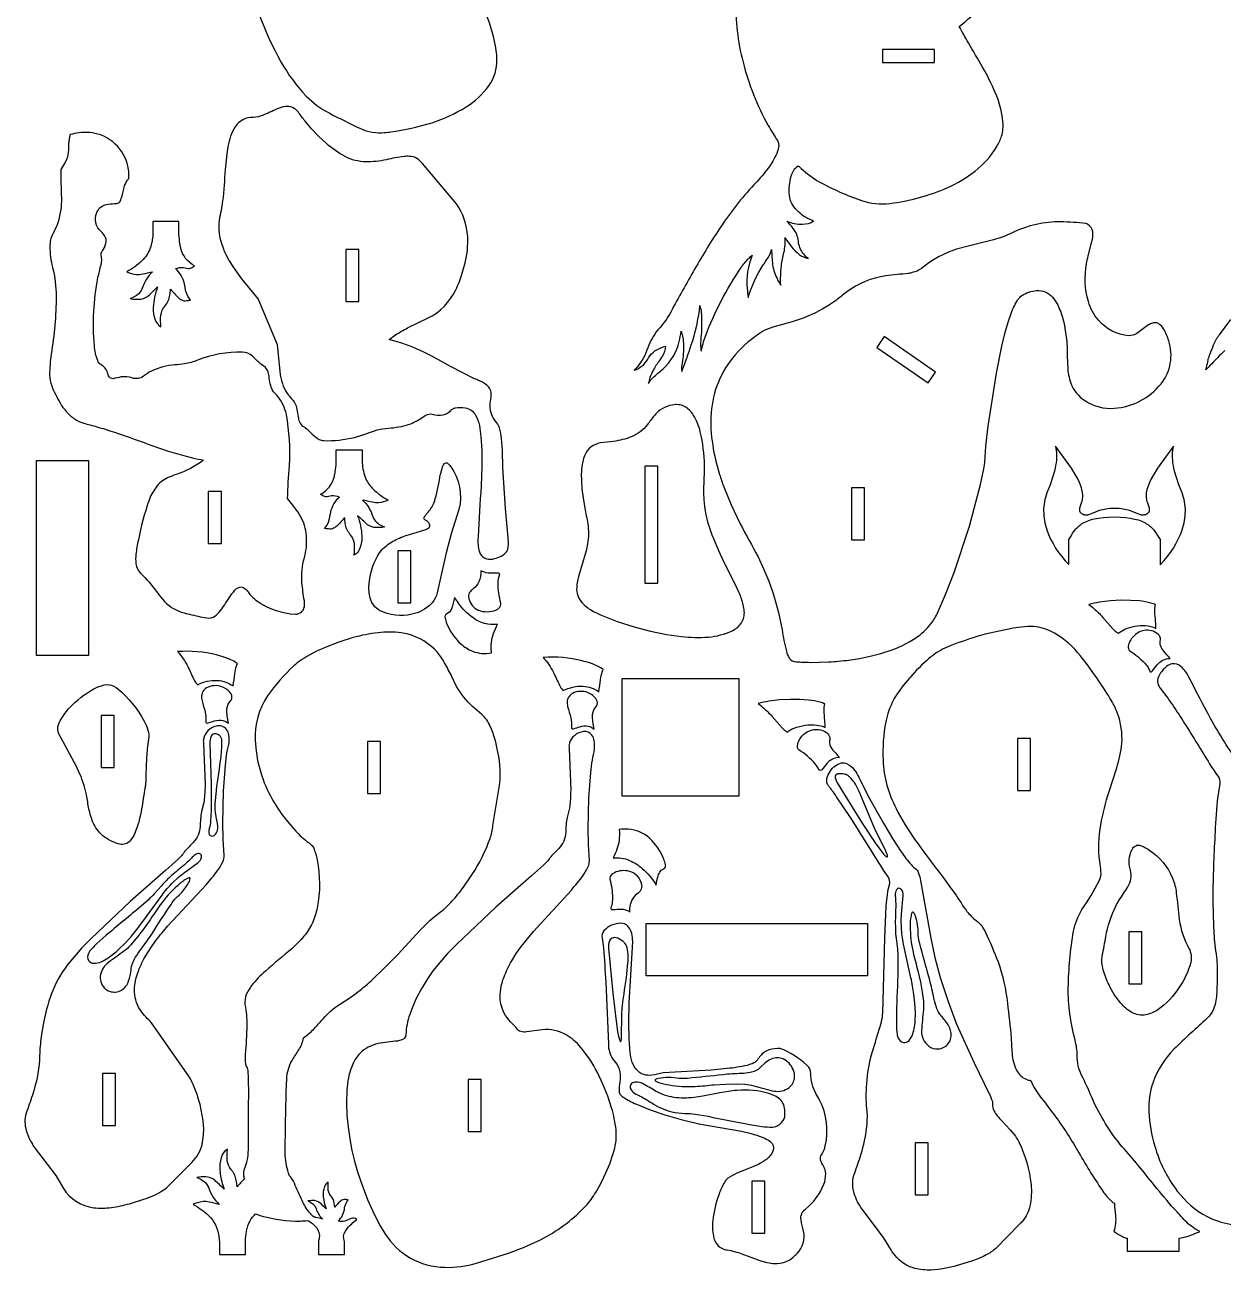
# Model space of a CAD drawing. Extents: x -1405 to 1223, y -124 to 2154.
# Drawn here: x -1402 to -297, y -124 to 1024 of the extents above; entities that cross this region are included whole.
import ezdxf

# ---------------------------------------------------------------- set-up
doc = ezdxf.new("R2010")
doc.units = 0
doc.header["$MEASUREMENT"] = 0
doc.layers.get('0').update_dxf_attribs({"linetype": 'CONTINUOUS'})

msp = doc.modelspace()

# ---------------------------------------------------------------- linework, layer by layer
for points in [[(-1200.6, 1086.1, 0.07985), (-1165.5, 989.8, 0.060537), (-1142.5, 958.7, 0.079086), (-1121.4, 943.1, 0.011573), (-1092.4, 928.7, 0.13375), (-1070.2, 925, 0.020815), (-1064.6, 925.6, 0.040692), (-1026.5, 934.1, 0.062353), (-995.1, 948.7, 0.092105), (-974.1, 968.1, 0.167821), (-966.7, 992.5, 0.033822), (-967.4, 1000.7, 0.054737), (-976.6, 1034.4, 0.021849)], [(-746.3, 1047.9, 0.074267), (-739.8, 990, 0.066044), (-716.6, 931.5, 0.007906), (-708.1, 917.6, -0.162679), (-707, 911.7, -0.070518), (-709.6, 904, -0.057693), (-717.9, 890.5, -0.026489), (-729.9, 876.7, 0.042284), (-760.3, 838.2, 0.018242), (-784.5, 799, 0.004023), (-806.5, 759.5, -0.060794), (-818.3, 743, 0.086601), (-827.5, 726.6, -0.090637), (-837.3, 708.8, -0.02392), (-840.1, 705.8, 0.188182), (-827.7, 716, -0.175135), (-815.7, 726.5, -0.023184), (-811.3, 728.1, -0.118251), (-814.5, 718.5, -0.031794), (-817.9, 713.3, 0.026785), (-823.4, 704.5, 0.077026), (-827, 693.7, -0.067616), (-822.7, 699.1, -0.008769), (-813.8, 706.9, 0.156776), (-798.6, 732.4, 0.033382), (-797, 741.7, -0.079371), (-794.8, 729.3, -0.054201), (-796, 712.7, 0.053871), (-796.4, 704.8, 0.038903), (-795, 708, 0.009287), (-786.5, 732.2, 0.050482), (-779.6, 765.4, -0.069148), (-778, 752.1, -0.028796), (-778.8, 733.7, 0.067967), (-778.4, 723.3, -0.036164), (-774.5, 737.1, -0.058782), (-741.6, 800.5, -0.049387), (-734.4, 809.2, -0.026304), (-731.3, 811.9, 0.124774), (-736, 781.2, 0.020766), (-735.1, 772.9, -0.073825), (-721.2, 802.9, 0.009793), (-715.8, 811.2, 0.084693), (-713.5, 817.3, 0.019747), (-712.6, 803, 0.082244), (-708, 789.4, 0.019063), (-705.1, 784.3, -0.036325), (-704.5, 802, -0.026425), (-702.1, 814.4, 0.066476), (-701, 828.1, 0.096788), (-688, 812.7, 0.116157), (-679.8, 808.8, -0.026073), (-684.3, 813.5, -0.15081), (-688.8, 825, 0.138701), (-693.5, 836.5, 0.056276), (-699.6, 843.3, 0.093564), (-684.9, 840.5, 0.139041), (-674.8, 843.5, -0.116903), (-688.8, 852, -0.168219), (-696.8, 865.2, -0.083923), (-696.1, 882.8, -0.066568), (-693.1, 890.3, -0.142693), (-688.9, 894.2), (-688.2, 893.8, -0.047693), (-686.3, 892, 0.054516), (-669.6, 879.6, 0.038172), (-630.7, 862.3, 0.108398), (-604.6, 859.7, 0.073413), (-551.1, 874.3, 0.05551), (-526, 889.3, 0.090073), (-505.9, 912.1, 0.049961), (-501.5, 921.7, 0.094579), (-500.3, 935, 0.082812), (-507.3, 961.9, 0.025033), (-519, 985.2, 0.004518), (-532.1, 1007.8, -0.00947), (-540.5, 1023, 0.049697), (-520.4, 1041.7, 0.044365)], [(-295.6, 723.9, 0.032512), (-302.5, 717.4, -0.008994), (-313.2, 706.3, 0.03751), (-311, 715.8, -0.033272), (-309.4, 720.8, -0.003632), (-306.1, 729.3, -0.051996), (-300.8, 738.6), (-290.2, 752.7, 0.039199)], [(-285.2, 347, -0.034838), (-312.4, 391, -0.003946), (-328.8, 422.7, 0.094421), (-336, 432.4, 0.223286), (-344.5, 434.9, 0.13347), (-349.4, 432.6, 0.103407), (-356.4, 424.3, 0.108505), (-357.8, 418.6, 0.161755), (-355.5, 413, -0.023981), (-332.8, 380, -0.004219), (-309.8, 342.8, 0.015925), (-301.9, 331, -0.189539), (-300.4, 324.6, -0.01026), (-301.7, 316.8, 0.020532), (-304.5, 283.8, 0.009675), (-306.8, 226.9, 0.011717), (-306.2, 197.1, 0.021309), (-305, 176, 0.003432), (-303.4, 164.6, -0.035832), (-302.8, 145.5, -0.009663), (-303.3, 130, -0.086739), (-306.5, 115.7, -0.098046), (-312.3, 107.9, -0.007922), (-327.2, 94.4, 0.011556), (-342.6, 79.7, 0.108194), (-361.9, 49.2, 0.093257), (-365.7, 21.9, 0.063853), (-360.3, -9.8, 0.093412), (-339.6, -51.3, 0.105223), (-312.1, -74.7, 0.163797), (-268.3, -81.6, 0.060579)]]:
    msp.add_lwpolyline(points, format="xyb")
for points in [[(-611.2, 1001.6), (-611.2, 989.6), (-563.2, 989.6), (-563.2, 1001.6)], [(-1094, 817.3), (-1106, 817.3), (-1106, 769.3), (-1094, 769.3)], [(-562.4, 703.9), (-609.7, 736.8), (-616.5, 726.9), (-569.2, 694.1)], [(-355.4, 526.3), (-352.1, 529.9), (-348.9, 533.7), (-345.9, 537.6), (-343.2, 541.6), (-340.8, 545.7), (-338.6, 549.9), (-336.7, 554.2), (-335.1, 558.5), (-334.4, 560.7), (-333.8, 562.9), (-333.3, 565), (-332.9, 567.2), (-332.6, 569.4), (-332.3, 571.6), (-332.2, 573.7), (-332.1, 575.9), (-332.1, 578), (-332.2, 580.2), (-332.5, 582.3), (-332.8, 584.4), (-333.2, 586.5), (-333.8, 588.5), (-334.4, 590.6), (-335.2, 592.6), (-338.1, 600.1), (-340.3, 606.8), (-342, 612.7), (-342.7, 615.4), (-343.2, 618), (-343.6, 620.5), (-343.8, 622.9), (-344, 625.2), (-344, 627.4), (-343.9, 629.6), (-343.8, 631.7), (-343.5, 633.8), (-343.1, 635.9), (-353, 622.4), (-357.7, 615.6), (-361.9, 608.8), (-363.7, 605.5), (-365.3, 602.2), (-365.9, 600.6), (-366.5, 599), (-367, 597.4), (-367.5, 595.8), (-367.8, 594.3), (-368.1, 592.8), (-368.2, 591.3), (-368.3, 590.6), (-368.3, 589.9), (-368.3, 589.2), (-368.2, 588.5), (-368.1, 587.8), (-368, 587.1), (-367.9, 586.4), (-367.8, 585.7), (-367.6, 585.1), (-367.3, 584.4), (-366.4, 581.8), (-365.8, 579.7), (-365.6, 578.8), (-365.5, 578.4), (-365.5, 578), (-365.4, 577.6), (-365.4, 577.2), (-365.4, 576.9), (-365.4, 576.6), (-365.4, 576.3), (-365.5, 576.1), (-365.5, 576), (-365.5, 575.8), (-365.6, 575.7), (-365.6, 575.6), (-365.7, 575.5), (-365.7, 575.3), (-365.8, 575.2), (-365.8, 575.1), (-365.9, 575), (-366, 574.9), (-366, 574.7), (-366.1, 574.6), (-366.2, 574.5), (-366.4, 574.3), (-366.6, 574.1), (-366.8, 573.9), (-367, 573.7), (-367.3, 573.5), (-367.6, 573.3), (-368.2, 572.9), (-368.5, 572.8), (-368.7, 572.7), (-369, 572.5), (-369.2, 572.4), (-369.4, 572.4), (-369.7, 572.3), (-369.9, 572.2), (-370.1, 572.2), (-370.4, 572.1), (-370.6, 572.1), (-370.8, 572.1), (-371, 572), (-371.2, 572), (-371.4, 572), (-371.6, 572.1), (-371.8, 572.1), (-372.2, 572.1), (-372.6, 572.2), (-373, 572.3), (-373.4, 572.5), (-375, 573), (-383.5, 576.3), (-384.8, 576.7), (-386.3, 577.1), (-387.8, 577.5), (-389.5, 577.8), (-391.3, 578), (-393.2, 578.3), (-395.2, 578.4), (-397.4, 578.4), (-399.7, 578.4), (-401.7, 578.3), (-403.6, 578.1), (-405.4, 577.8), (-407.1, 577.5), (-408.6, 577.2), (-410.1, 576.8), (-411.4, 576.3), (-419.9, 573), (-421.5, 572.5), (-421.9, 572.3), (-422.3, 572.2), (-422.7, 572.1), (-423.1, 572.1), (-423.3, 572.1), (-423.5, 572), (-423.7, 572), (-423.9, 572), (-424.1, 572.1), (-424.3, 572.1), (-424.5, 572.1), (-424.8, 572.2), (-425, 572.2), (-425.2, 572.3), (-425.5, 572.4), (-425.7, 572.4), (-425.9, 572.5), (-426.2, 572.7), (-426.4, 572.8), (-426.7, 572.9), (-427.3, 573.3), (-427.6, 573.5), (-427.9, 573.7), (-428.1, 573.9), (-428.3, 574.1), (-428.5, 574.3), (-428.7, 574.5), (-428.8, 574.6), (-428.9, 574.7), (-428.9, 574.9), (-429, 575), (-429.1, 575.1), (-429.1, 575.2), (-429.2, 575.3), (-429.2, 575.5), (-429.3, 575.6), (-429.3, 575.7), (-429.4, 575.8), (-429.4, 576), (-429.4, 576.1), (-429.5, 576.3), (-429.5, 576.6), (-429.5, 576.9), (-429.5, 577.2), (-429.5, 577.6), (-429.4, 578), (-429.4, 578.4), (-429.3, 578.8), (-429.1, 579.7), (-428.5, 581.8), (-427.6, 584.4), (-427.3, 585.1), (-427.1, 585.7), (-427, 586.4), (-426.9, 587.1), (-426.8, 587.8), (-426.7, 588.5), (-426.6, 589.2), (-426.6, 589.9), (-426.6, 590.6), (-426.7, 591.3), (-426.8, 592.8), (-427.1, 594.3), (-427.4, 595.8), (-427.8, 597.4), (-428.4, 599), (-429, 600.6), (-429.6, 602.2), (-431.2, 605.5), (-433, 608.8), (-437.2, 615.6), (-441.9, 622.4), (-451.8, 635.9), (-451.4, 633.8), (-451.1, 631.7), (-450.9, 629.6), (-450.9, 627.4), (-450.9, 625.2), (-451, 622.9), (-451.3, 620.5), (-451.7, 618), (-452.2, 615.4), (-452.8, 612.7), (-454.5, 606.8), (-456.8, 600.1), (-459.7, 592.6), (-460.5, 590.6), (-461.1, 588.5), (-461.7, 586.5), (-462.1, 584.4), (-462.4, 582.3), (-462.6, 580.2), (-462.8, 578.1), (-462.8, 575.9), (-462.7, 573.8), (-462.6, 571.6), (-462.3, 569.4), (-462, 567.3), (-461.6, 565.1), (-461.1, 562.9), (-460.5, 560.8), (-459.8, 558.6), (-458.2, 554.3), (-456.3, 550), (-454.1, 545.9), (-451.7, 541.8), (-449, 537.7), (-446, 533.9), (-442.8, 530.1), (-439.4, 526.5), (-439.4, 549.6), (-437.2, 553.5), (-436, 555.4), (-434.7, 557.3), (-434, 558.2), (-433.3, 559.1), (-432.5, 560), (-431.6, 560.9), (-430.7, 561.7), (-429.8, 562.5), (-428.8, 563.3), (-427.7, 564.1), (-426.5, 564.8), (-425.3, 565.5), (-424, 566.1), (-422.6, 566.7), (-421.1, 567.3), (-419.5, 567.8), (-417.8, 568.3), (-416, 568.8), (-414.1, 569.2), (-412.1, 569.5), (-407.7, 570.1), (-402.9, 570.4), (-397.4, 570.5), (-392, 570.4), (-387.2, 570), (-382.8, 569.4), (-378.9, 568.6), (-377.1, 568.2), (-375.4, 567.7), (-373.8, 567.1), (-372.3, 566.6), (-370.9, 565.9), (-369.6, 565.3), (-368.4, 564.6), (-367.2, 563.9), (-366.1, 563.1), (-365.1, 562.4), (-364.2, 561.6), (-363.3, 560.7), (-362.4, 559.9), (-361.6, 559), (-360.9, 558.1), (-360.2, 557.2), (-358.9, 555.4), (-357.7, 553.5), (-355.4, 549.6)], [(-1391.2, 442.6), (-1391.2, 622.6), (-1343.2, 622.6), (-1343.2, 442.6)], [(-818.5, 617.3), (-830.5, 617.3), (-830.5, 509.3), (-818.5, 509.3)], [(-627.8, 597.5), (-639.8, 597.5), (-639.8, 549.5), (-627.8, 549.5)], [(-1232.7, 546.1), (-1220.7, 546.1), (-1220.7, 594.1), (-1232.7, 594.1)], [(-1058, 491.3), (-1046, 491.3), (-1046, 539.3), (-1058, 539.3)], [(-743.4, 421.3), (-851.4, 421.3), (-851.4, 313.3), (-743.4, 313.3)], [(-1319.4, 387.3), (-1331.4, 387.3), (-1331.4, 339.3), (-1319.4, 339.3)], [(-1074, 363.3), (-1086, 363.3), (-1086, 315.3), (-1074, 315.3)], [(-474.9, 366.3), (-486.9, 366.3), (-486.9, 318.3), (-474.9, 318.3)], [(-618.8, 283.5), (-631.1, 313.7), (-632.8, 317.4), (-634.5, 320.9), (-636.3, 324), (-637.2, 325.5), (-638.2, 326.9), (-639.2, 328.1), (-640.1, 329.3), (-640.7, 329.8), (-641.2, 330.3), (-641.7, 330.8), (-642.2, 331.2), (-642.7, 331.6), (-643.3, 331.9), (-643.8, 332.3), (-644.4, 332.5), (-644.9, 332.8), (-645.5, 333), (-646.1, 333.2), (-646.4, 333.2), (-646.6, 333.3), (-647.8, 333.5), (-648.8, 333.6), (-649.7, 333.7), (-650.6, 333.7), (-651.3, 333.7), (-651.7, 333.7), (-652, 333.6), (-652.3, 333.6), (-652.6, 333.5), (-652.9, 333.4), (-653.1, 333.3), (-653.3, 333.2), (-653.5, 333.2), (-653.6, 333.1), (-653.7, 333.1), (-653.8, 333), (-653.8, 332.9), (-653.9, 332.9), (-654, 332.8), (-654.1, 332.7), (-654.2, 332.7), (-654.2, 332.6), (-654.3, 332.5), (-654.4, 332.4), (-654.4, 332.3), (-654.5, 332.3), (-654.5, 332.2), (-654.6, 332.1), (-654.6, 332), (-654.7, 331.9), (-654.7, 331.8), (-654.7, 331.7), (-654.8, 331.6), (-654.8, 331.5), (-654.8, 331.4), (-654.8, 331.3), (-654.8, 331.1), (-654.8, 330.9), (-654.8, 330.6), (-654.8, 330.4), (-654.8, 330.1), (-654.8, 329.9), (-654.7, 329.6), (-654.6, 329.1), (-654.4, 328.5), (-654.2, 327.9), (-653.9, 327.3), (-653.4, 326), (-651.9, 323.3), (-650.1, 320.4), (-630.6, 289.1), (-618, 270), (-612.9, 262.8), (-610.9, 260.3), (-610, 259.3), (-609.3, 258.5), (-608.7, 258), (-608.1, 257.5), (-607.9, 257.3), (-607.7, 257.2), (-607.5, 257.1), (-607.4, 257), (-607.3, 257), (-607.2, 256.9), (-607.2, 256.9), (-607.1, 256.9), (-607.1, 256.9), (-607.1, 256.9), (-607, 256.9), (-607, 256.9), (-607, 256.9), (-606.9, 256.9), (-606.9, 256.9), (-606.9, 256.9), (-606.9, 256.9), (-606.9, 256.9), (-606.9, 256.9), (-606.9, 256.9), (-606.8, 256.9), (-606.8, 256.9), (-606.8, 256.9), (-606.8, 256.9), (-606.8, 256.9), (-606.8, 256.9), (-606.8, 256.9), (-606.8, 256.9), (-606.8, 256.9), (-606.7, 256.9), (-606.7, 256.9), (-606.7, 256.9), (-606.7, 257), (-606.7, 257), (-606.7, 257), (-606.7, 257), (-606.7, 257), (-606.7, 257), (-606.7, 257), (-606.7, 257), (-606.7, 257), (-606.7, 257), (-606.6, 257.1), (-606.6, 257.1), (-606.6, 257.1), (-606.6, 257.2), (-606.6, 257.2), (-606.6, 257.2), (-606.6, 257.2), (-606.6, 257.3), (-606.6, 257.4), (-606.6, 257.5), (-606.6, 257.6), (-606.6, 257.8), (-606.7, 258), (-606.7, 258.2), (-606.8, 258.5), (-607, 259.1), (-607.5, 260.6), (-608.3, 262.3)], [(-829, 195.4), (-625, 195.4), (-625, 147.4), (-829, 147.4)], [(-384.2, 139.9), (-372.2, 139.9), (-372.2, 187.9), (-384.2, 187.9)], [(-1330.2, 9.1), (-1318.2, 9.1), (-1318.2, 57.1), (-1330.2, 57.1)], [(-993.2, 3.7), (-981.2, 3.7), (-981.2, 51.7), (-993.2, 51.7)], [(-581.1, -54.8), (-569.1, -54.8), (-569.1, -6.8), (-581.1, -6.8)], [(-731.8, -90.1), (-719.8, -90.1), (-719.8, -42.1), (-731.8, -42.1)]]:
    msp.add_lwpolyline(points, close=True)
for points in [[(-958.7, 537.3, 0.178281), (-956.3, 542.3, 0.033481), (-956.1, 546.4), (-956.4, 551, 0.001958), (-958.9, 578.4), (-961.1, 616), (-961.6, 631.9), (-962.4, 642.9, 0.049313), (-964.2, 652.6, 0.116728), (-968, 658.8, -0.20712), (-972.8, 675.5, 0.023067), (-971.9, 682.9, 0.256167), (-976.1, 692.1, 0.068447), (-984.2, 696.7, 0.017744), (-988.7, 698.4), (-1008.9, 708.9), (-1026.2, 718.5), (-1034.8, 722.9), (-1044.1, 727.1), (-1054.3, 730.9), (-1066.1, 734.3), (-1060.2, 738.4, -0.025929), (-1049, 744.8), (-1030.6, 753.7, 0.171014), (-1004.6, 780.1, 0.043375), (-998.7, 795.2), (-996, 805, 0.074093), (-993.6, 829.2, 0.135872), (-1004.1, 859.4), (-1035.3, 896.4, 0.238538), (-1047.2, 903.1, 0.040557), (-1052.2, 903, 0.026906), (-1068.6, 899.9, -0.050065), (-1087.6, 898, -0.111186), (-1106.5, 902.8, -0.056522), (-1123.8, 914.9), (-1130.7, 921.3), (-1137.4, 928.2), (-1143.5, 935.4, 0.009673), (-1150, 944.1, 0.265699), (-1161.7, 949, 0.069329), (-1169.3, 946.9, -0.006645), (-1182.7, 940.8, -0.074444), (-1191.2, 938.9, 0.271912), (-1208, 930.3, 0.068203), (-1212.2, 921.6, 0.032946), (-1214.6, 912.3), (-1215.7, 905.5), (-1217.2, 891, -0.010107), (-1219.5, 861.8), (-1220.5, 855.3, -0.012134), (-1222.3, 846.7, 0.121151), (-1221, 824, 0.059183), (-1213.4, 806.8, 0.018909), (-1209, 799.7), (-1202.1, 790.2), (-1186.9, 771.3), (-1169.4, 729.6), (-1166.6, 701.5, 0.034941), (-1163.6, 691.2, 0.061726), (-1159, 683, 0.02665), (-1154.8, 678.3, -0.127471), (-1151.3, 671, -0.006262), (-1149.6, 660.8, 0.108839), (-1147.2, 655.7, 0.074214), (-1145.5, 654.3, -0.05919), (-1138.3, 648.2, 0.03897), (-1132.5, 643.1, 0.07168), (-1128.5, 641.2, 0.058108), (-1126.3, 640.9, 0.069397), (-1098.1, 643.9), (-1091.2, 646), (-1079.5, 650, -0.065693), (-1069.1, 652.2, 0.054562), (-1050.1, 655.2, 0.067321), (-1038.4, 660.4), (-1032.1, 664.5, -0.202817), (-1026.4, 665.2, 0.129776), (-1016.2, 664.7, 0.13557), (-1009, 669, -0.05437), (-1006.5, 670.7, -0.07755), (-1004.9, 671.1, -0.066446), (-995.9, 671.2, -0.230988), (-986.4, 664.4, -0.080083), (-982.9, 654.7, -0.029031), (-981.5, 644.7), (-980.7, 632.1), (-980.7, 616.9), (-981.3, 599.3, 0.001519), (-984.1, 552.3, 0.022392), (-984.1, 544.8, 0.05472), (-982.8, 538.4, 0.385458), (-970.6, 531.7, 0.141501)], [(-1159.7, 587.5, -0.013192), (-1157.9, 617.9, 0.059123), (-1160.8, 665.1, 0.114847), (-1168.8, 682, 0.038603), (-1171.8, 685, -0.091529), (-1174.1, 688.6, -0.075959), (-1176.8, 701.7, 0.20403), (-1181.9, 709.8, -0.048907), (-1192, 718.7, 0.186135), (-1201.2, 722.6, 0.100252), (-1242.6, 715, -0.038401), (-1254.8, 711.6, -0.028276), (-1263.5, 710.8, 0.088598), (-1285.2, 705, 0.050706), (-1292.4, 700.2, -0.234057), (-1302.9, 698.7, 0.113017), (-1313.1, 699.6, 0.023627), (-1320.4, 698, -0.339561), (-1324.6, 700.5, -0.023927), (-1325.8, 704.6, 0.187802), (-1331.4, 710.7, -0.174388), (-1334.7, 714.8, -0.070926), (-1337.7, 728.5, -0.071613), (-1334.4, 791.1, -0.015452), (-1331.6, 802.9, 0.113875), (-1331.5, 812.5, -0.162954), (-1330.3, 816, 0.082309), (-1327.1, 822.6, 0.211195), (-1328.5, 830.1, 0.046464), (-1333, 835.3, -0.192832), (-1336.6, 844.4, -0.113817), (-1335.1, 852.3, -0.219063), (-1326.7, 858.7, -0.041894), (-1319.1, 859.5, 0.033425), (-1315.1, 860.1, 0.095298), (-1312.9, 864.2, 0.00277), (-1310.4, 874.4, -0.076642), (-1307.5, 880.8, -0.043845), (-1305.9, 882.8, 0.328486), (-1332.1, 922.9, 0.125138), (-1352, 924.7, 0.034321), (-1359.9, 923.1, 0.07145), (-1361.5, 914.5, -0.01966), (-1361.8, 906.8, -0.099529), (-1365, 897, -0.035923), (-1368.8, 891, 0.005279), (-1368.1, 864.8, -0.087788), (-1371.8, 840.8, -0.037552), (-1376.1, 831.7, 0.128014), (-1378.7, 819.9, 0.064592), (-1376.3, 800.6, -0.064387), (-1373, 774, -0.042951), (-1377.6, 720.7, 0.032372), (-1379, 701.3, 0.091348), (-1377.1, 691.4, 0.037028), (-1369.1, 675.2, 0.089911), (-1357.7, 662.2, 0.084505), (-1347.8, 657.1, 0.014774), (-1335.6, 653.7, -0.01359), (-1319.3, 648.7, -0.004579), (-1282.9, 635.8, 0.028296), (-1247.4, 625.1, 0.013162), (-1237, 622.9, -0.080481), (-1262.4, 609.7, 0.011974), (-1270.2, 606.6, 0.131057), (-1281.1, 597.5, 0.078379), (-1287.5, 585.4, 0.038979), (-1297.2, 549.3, 0.022833), (-1299.5, 536.2, 0.056079), (-1299.4, 527.3, 0.150124), (-1295.1, 518.6, -0.033901), (-1280.7, 502, 0.012793), (-1275, 494.6, 0.150841), (-1256.5, 482.4, 0.006846), (-1250, 480.7, 0.010561), (-1234.1, 477.3, 0.208047), (-1226.6, 479.1, 0.06707), (-1221.5, 484.1, 0.019464), (-1212.3, 497.8, -0.056689), (-1206.6, 504.4, -0.391985), (-1198.7, 504.3, -0.066798), (-1196.1, 501.3, 0.091304), (-1186.6, 492.2, 0.139567), (-1152.4, 480.9, 0.388327), (-1144.2, 487.8, 0.070786), (-1144.2, 493.1, -0.020435), (-1146.4, 509.9, -0.080742), (-1144.2, 533, 0.08369), (-1142.2, 553.2, 0.10963), (-1147.8, 571.2, 0.043926), (-1154.8, 581.5, 0.011415)], [(-1259.8, 842.9), (-1283.8, 842.9), (-1283.8, 830.9, -0.068844), (-1286.3, 818.3, -0.112101), (-1293.9, 806.8, -0.064942), (-1307.9, 796.6, 0.07331), (-1298.9, 794.2, 0.07207), (-1293.3, 794.6, 0.005783), (-1284.1, 796.7, 0.123911), (-1293.6, 781.6, -0.184957), (-1299.9, 774.2, -0.039036), (-1304.8, 771.9, 0.075561), (-1294.6, 771.4, 0.153549), (-1287, 775.4, 0.003489), (-1279.4, 782.6, 0.081362), (-1283.5, 763.6, 0.092003), (-1281.7, 752.3, 0.110441), (-1278.2, 747.1, 0.061375), (-1276.4, 745.8, -0.051974), (-1276.5, 756.5, -0.158753), (-1272.4, 765.2, 0.133981), (-1268.2, 775.2, 0.02712), (-1267.6, 780.5, 0.024975), (-1260.2, 772.6, 0.056066), (-1257.4, 770.6, 0.151487), (-1252.8, 770, 0.011613), (-1249, 770.5, -0.141205), (-1253.3, 778.5), (-1254.8, 785.6, 0.158802), (-1263, 799.5, -0.113769), (-1255.5, 800.5), (-1251.4, 799.7, 0.17626), (-1247.4, 800.8, 0.030081), (-1245.4, 802.1, -0.222578), (-1258.1, 818.7, -0.024043), (-1258.9, 822.7, -0.016694), (-1259.8, 830.9)], [(-691, 437, 0.017877), (-677.7, 436.4), (-661, 436.8, 0.018689), (-642.2, 438.5), (-632.4, 440), (-622.6, 442), (-612.8, 444.5), (-603.4, 447.6, 0.078932), (-576.7, 461.9, 0.079276), (-564, 475.8, 0.029897), (-560.9, 481.2), (-553.1, 499), (-545.3, 519.2), (-531.2, 562.1), (-520.9, 600.4), (-517.9, 614.8, 0.023072), (-516.9, 622.5, -0.008382), (-515.9, 635.8), (-513.8, 654.3), (-506.3, 703), (-501.2, 728.1), (-498.4, 739.6), (-495.4, 750.1), (-492.3, 759.2, -0.058543), (-486.4, 771.1, -0.068846), (-483, 774.6, -0.119463), (-469.2, 779.4, -0.228855), (-454.7, 773.3, -0.068925), (-449.8, 766, -0.05384), (-445, 753.1, -0.019727), (-443.1, 744.5), (-441.6, 734.4, -0.021328), (-441.1, 725.9, 0.00927), (-440.6, 708.8, 0.073057), (-437.8, 694, 0.165071), (-424.3, 677.6, 0.164834), (-397.7, 670.8, 0.210078), (-354.4, 693.4, 0.24883), (-347.4, 732.9, 0.05734), (-352.2, 744, 0.12382), (-356.9, 748.8, 0.224622), (-363.3, 749, 0.058836), (-367.1, 747, -0.002001), (-376.8, 739.8, -0.140446), (-384.3, 737.6, -0.197013), (-412.2, 751.9, -0.112392), (-421.4, 769.2, -0.11953), (-423.2, 804, -0.018196), (-421.7, 811.2), (-418.2, 824.4, 0.098422), (-417.4, 833.4, 0.217769), (-422.1, 840.3, 0.02727), (-423.8, 841.3, 0.015159), (-446.9, 842.7, 0.118192), (-491, 832.8, -0.049788), (-511.5, 825.4), (-532.4, 820.4), (-543, 817.4, 0.042721), (-558.9, 810.8), (-564.2, 807.7, 0.033813), (-575.4, 799.6, -0.105727), (-583.8, 795.9, -0.019438), (-587.4, 795.1, 0.005619), (-608.2, 792.8, 0.131483), (-644.6, 777.8, -0.004428), (-653.8, 770.4), (-660.1, 766), (-666.3, 762.3, -0.056922), (-694.4, 750.5), (-712.3, 745.4, 0.061363), (-722, 741.5, 0.068746), (-747.2, 719.9, 0.16348), (-769.2, 666.4, 0.060888), (-767.8, 636.6, 0.038942), (-761.5, 609.8, 0.013576), (-757.6, 598.3), (-750.8, 581.7), (-742.5, 564.2, -0.001414), (-726, 533.6), (-720.6, 522.1), (-716.1, 511.2), (-712.5, 500.9), (-709.5, 491.2), (-707.2, 482.3), (-703.9, 466.5, 0.021389), (-699.9, 446.6, 0.06971), (-697.2, 440.3, 0.255227)], [(-805, 673.7, 0.18479), (-821.9, 663.8, 0.011276), (-827.9, 655.7, -0.13645), (-842.8, 644.4, -0.060755), (-859.1, 640.2, -0.0022), (-871.1, 638.8, 0.268249), (-885.9, 627, 0.072182), (-888.5, 616.1, 0.020509), (-888.9, 610.4), (-888.8, 603.9), (-888.3, 596.4), (-887.3, 588), (-885.8, 578.7, -0.008961), (-882.9, 564.2, -0.073921), (-883.1, 545.8, -0.020669), (-884.4, 539.1), (-891.4, 515.6, 0.078552), (-893.2, 503.7, 0.192817), (-886.9, 490, 0.075294), (-876.3, 482.6, 0.019173), (-871.1, 480.1), (-855.8, 474), (-840.3, 469), (-825.1, 465.1), (-810.4, 462.1), (-796.6, 460.3, 0.044499), (-771.8, 459.7, 0.088789), (-749.9, 465.5, 0.132211), (-741.3, 472.9, 0.16497), (-738.7, 483.5, 0.071959), (-741.3, 495.2, 0.017437), (-743.4, 500.5), (-747.4, 509.2), (-757.1, 528.6), (-762.1, 539.1), (-766.9, 550.2, -0.059173), (-775.1, 580.1), (-775.8, 586.4), (-776.1, 592.8), (-776, 596, 0.016764), (-775.4, 617.9, 0.054492), (-779.2, 649, 0.071404), (-785.7, 664.8, 0.126689), (-793.8, 672.4, 0.179703)], [(-1114.8, 632.3), (-1090.8, 632.3), (-1090.8, 620.3, 0.090549), (-1087.4, 605.5, 0.093385), (-1080.7, 596.1, 0.064942), (-1066.8, 586, -0.07331), (-1075.7, 583.6, -0.07207), (-1081.3, 584, -0.005783), (-1090.5, 586.1, -0.123911), (-1081.1, 571, 0.184961), (-1074.8, 563.6, 0.039036), (-1069.9, 561.3, -0.075561), (-1080, 560.8, -0.153549), (-1087.6, 564.8, -0.003489), (-1095.2, 571.9, -0.081362), (-1091.2, 553, -0.092003), (-1092.9, 541.7, -0.110441), (-1096.4, 536.4, -0.061375), (-1098.2, 535.2, 0.051974), (-1098.1, 545.9, 0.158753), (-1102.2, 554.6, -0.133973), (-1106.5, 564.6, -0.02712), (-1107.1, 569.9, -0.024991), (-1114.4, 562, -0.056041), (-1117.2, 560, -0.151487), (-1121.8, 559.4, -0.011613), (-1125.6, 559.9, 0.141198), (-1121.3, 567.9), (-1119.9, 575, -0.158802), (-1111.7, 588.8, 0.113769), (-1119.1, 589.9), (-1123.3, 589.1, -0.176275), (-1127.3, 590.1, -0.029943), (-1129.2, 591.5, 0.222578), (-1116.5, 608.1, 0.024043), (-1115.8, 612.1, 0.016694), (-1114.8, 620.3)], [(-1031, 573.9, 0.080498), (-1024.8, 583.2, 0.038778), (-1023.5, 587.2, 0.008786), (-1018.6, 610, -0.024597), (-1016.8, 616.7, -0.06162), (-1015.2, 619.7, -0.428602), (-1011.9, 619.8, -0.075148), (-1006.7, 613, -0.223976), (-1003.3, 572.3), (-1008.9, 554.9), (-1013.5, 537.4), (-1022.1, 499.4, -0.135665), (-1027.3, 490.4, -0.143582), (-1045.2, 480.7, -0.176973), (-1074.8, 484.3, -0.205448), (-1083.4, 495.7, -0.088397), (-1084.5, 508.5, -0.102807), (-1076.9, 534.4, -0.106953), (-1066.8, 545.3, -0.06052), (-1054.9, 551.7, -0.021531), (-1049.3, 553.7, -0.0075), (-1033.2, 558.6, 0.124577), (-1029.2, 560.8, 0.286415), (-1028.8, 563.7, 0.244634), (-1032.6, 567.6, -0.409728), (-1033.9, 569.7, -0.076316)], [(-981.5, 520.8, -0.106151), (-983.4, 510.7, -0.123987), (-988.7, 504.2, 0.067693), (-991.9, 500.7, 0.211793), (-992.6, 495.3, 0.215138), (-983.9, 484.5, 0.098916), (-975.9, 483.1, 0.105513), (-967.1, 484.8, 0.181614), (-963.3, 488.6, 0.149044), (-963.2, 490.9, 0.014462), (-965, 500.2, -0.125907), (-964, 518, 0.192646), (-966.6, 518.7, -0.044704), (-974.8, 518.7, -0.093826)], [(-1005.9, 496.3, -0.051504), (-1008.5, 485.8, -0.21037), (-1012.8, 481.2, 0.225462), (-1014.6, 478.6, 0.088263), (-1011.4, 468.7, 0.096356), (-999.9, 453.4, 0.074356), (-989.3, 446.7, 0.151364), (-971.8, 445.2, 0.064092), (-971.7, 446.4, -0.121409), (-969.8, 462.9, -0.032344), (-966.2, 471.4, -0.190016), (-988.7, 477.4, -0.082206), (-1002.2, 491.1, -0.014555)], [(-359.3, 467.7, 0.024046), (-359.5, 474, -0.019344), (-360.3, 483.5, -0.071742), (-359.7, 489.4, 0.084811), (-363.9, 491.1, 0.040901), (-374.6, 493), (-382.6, 493.5), (-391.6, 493.6), (-401.2, 493.1, 0.040707), (-421, 489.8, -0.021927), (-416.2, 485.9, -0.029254), (-408.2, 477.9), (-399, 467.4, 0.050689), (-395.3, 464, 0.031502), (-394.1, 463.2, -0.072447), (-387.9, 466.9, -0.120703), (-369, 470.3, -0.098551)], [(-1107.2, -97.8, -0.247383), (-1106.4, -88.1, -0.062125), (-1100.5, -81.4, -0.017922), (-1095.8, -77.4, 0.262311), (-1101.1, -76.7), (-1106.9, -79, -0.152769), (-1113.1, -78.9, 0.188831), (-1107.1, -66.8, -0.09101), (-1105.1, -61.2, -0.054293), (-1103.8, -59.5, 0.057266), (-1107.6, -59.1, 0.183778), (-1111.3, -61, 0.030617), (-1116.2, -66.2, 0.090877), (-1117.7, -58.7, 0.080542), (-1120.1, -55.2, -0.167648), (-1122.3, -49, -0.041018), (-1122.1, -43, 0.177598), (-1125.6, -47.1, 0.120808), (-1126.7, -56.6, 0.069651), (-1124.1, -67.6, 0.016814), (-1130, -62.1, 0.191431), (-1136.4, -60, 0.034004), (-1141.1, -60.4, -0.156188), (-1134.6, -64.9, -0.067594), (-1132.9, -68.8, 0.103088), (-1127.3, -77.1, 0.006368), (-1133.5, -75.6, 0.026088), (-1135.2, -75.4, -0.079517), (-1143.3, -65.6, -0.022164), (-1146.3, -60, -0.009793), (-1153.4, -44.1, 0.095881), (-1158.2, -36.9, -0.060462), (-1161.8, -18.7), (-1162, -12.7, 0.002248), (-1161, 40.2), (-1160.4, 52.3, -0.118209), (-1155.5, 69.2, -0.011759), (-1149.3, 79, 0.090828), (-1145, 90, 0.04597), (-1135.9, 97.8, -0.005566), (-1123.4, 111.4, -0.052955), (-1114.2, 119.4), (-1104, 125.8), (-1096.6, 131.1, 0.020653), (-1082.7, 142.6), (-1069.9, 154.8), (-1058.1, 167), (-1037.4, 189.4), (-1028.6, 198.2), (-1024.5, 201.8, -0.01687), (-1018.9, 205.9, 0.046032), (-1008.1, 216.1, 0.02526), (-997.5, 229.1), (-989.7, 240.4, 0.061353), (-973, 273.9, 0.047114), (-970.4, 285.8), (-964.5, 320.9, 0.084268), (-965.7, 353.7, 0.051281), (-972.8, 377.5, 0.107975), (-980.6, 388.3), (-989.1, 395.6, -0.071932), (-1003.8, 414.1, -0.017298), (-1008.2, 423.1, 0.009645), (-1014.9, 436, 0.23801), (-1054.8, 463.5, 0.07169), (-1076.3, 463.7, 0.04009), (-1099.1, 459.2), (-1112.3, 455.1), (-1125, 450.2, 0.048864), (-1147.4, 438.3, 0.035461), (-1153.8, 433.2, 0.05511), (-1178.1, 405.5, 0.161713), (-1189.4, 364.5, 0.115226), (-1175.4, 313.2, 0.078726), (-1147.9, 276.5, 0.019229), (-1141.9, 271.3, -0.020753), (-1137.8, 268.2, -0.106081), (-1135.6, 264.9, -0.056181), (-1132.5, 254.3, -0.096694), (-1132.3, 210, -0.048993), (-1136.8, 196, -0.071058), (-1144.6, 183.8, -0.034762), (-1155.8, 172.3, 0.003881), (-1180, 151.7, 0.044838), (-1192.8, 138.3, 0.060427), (-1197.7, 130, 0.116907), (-1198.9, 120.7, -0.048005), (-1197.2, 101.6, -0.013072), (-1198.7, 74.9, 0.053051), (-1198.4, 65.9, 0.085508), (-1196.9, 62.4, -0.087191), (-1196.4, 59.8, -0.01765), (-1196, 54.1), (-1195.8, 36.2, -0.000885), (-1196.1, -13.2, -0.035383), (-1197.1, -23, -0.057843), (-1199.5, -30.4, 0.161762), (-1200.2, -37, 0.024265), (-1199.5, -40), (-1199.5, -40, 0.024215), (-1206.2, -47.4, 0.069827), (-1208, -37.5, 0.063673), (-1210.3, -33.1, -0.030679), (-1213.3, -29.1, -0.123525), (-1215.4, -21.5, -0.039334), (-1215.1, -12.7, 0.163188), (-1219.8, -17.9, 0.107892), (-1222.1, -28.8, 0.069468), (-1220.4, -42.4, 0.025945), (-1218.1, -49.4, 0.005037), (-1226.8, -41.3, 0.165814), (-1235.1, -38.1, 0.04998), (-1243.4, -38.7, -0.072056), (-1236.4, -42.5, -0.140604), (-1232.3, -48.4, 0.123938), (-1222.8, -63.5, 0.005783), (-1232, -61.4, 0.133349), (-1242.8, -62.1, 0.018807), (-1246.6, -63.5, -0.06465), (-1232.5, -73.7, -0.1671), (-1223.1, -92.6, -0.022967), (-1222.5, -97.8), (-1222.5, -109.8), (-1198.5, -109.8), (-1198.5, -97.8, -0.01737), (-1197.4, -88.3, -0.072953), (-1194.2, -78.7, -0.087593), (-1189.1, -72.4), (-1183.1, -74.3, 0.07215), (-1148.2, -78.9, 0.020769), (-1140.9, -78.4, -0.083037), (-1133, -84.9, -0.213099), (-1130.5, -94.5, -0.02231), (-1131.2, -97.8), (-1131.2, -109.8), (-1107.2, -109.8)], [(-385.7, -94.8), (-385.7, -106.8), (-337.7, -106.8), (-337.7, -94.7, 0.072213), (-323.5, -90.5, 0.009037), (-318.9, -88.5, -0.066967), (-323.3, -86, -0.058458), (-334.9, -76, 0.009435), (-344.8, -65.1, -0.007588), (-362.7, -43.4, 0.009309), (-392.1, -8.2, -0.041146), (-407.3, 13.7, -0.039674), (-418.7, 36, 0.019532), (-427.5, 55.1, -0.126799), (-431.7, 73.9, 0.05175), (-433.7, 87.8, -0.022377), (-438.6, 112.2, -0.038826), (-440, 136.3, -0.037713), (-435.2, 188.3, -0.090701), (-427.5, 208.3, 0.031049), (-411.5, 234.8, 0.140042), (-409.9, 243.7, 0.017278), (-411.1, 252.7, -0.073795), (-410, 286.6, -0.033984), (-402.4, 317.2), (-395.4, 339, 0.054094), (-390.7, 361.8, 0.11238), (-394.7, 389.3, 0.047847), (-401.6, 403.3, 0.020568), (-413.7, 422, 0.020113), (-431.4, 445.6, 0.098954), (-456.3, 465.2, 0.116209), (-474.4, 469.4, 0.046522), (-486.2, 468.5, 0.027314), (-520.9, 461.1, 0.020024), (-547.5, 452.1, 0.01826), (-556, 448.4, 0.065918), (-570.4, 438.2, 0.037913), (-588.6, 419.2, 0.139056), (-608.3, 381.5, 0.055025), (-610.8, 346.1, 0.109434), (-598.7, 301.5, 0.039017), (-581.1, 272.5, 0.009888), (-560, 244.1, -0.01905), (-536, 210.1, 0.045593), (-528.6, 201.3, 0.020847), (-523.7, 197.3, -0.103462), (-516.4, 187.3, -0.025298), (-504.8, 160.1, -0.06067), (-496.2, 122.1, -0.011244), (-492.7, 89.6, 0.011054), (-491.7, 73.7, 0.107134), (-486.7, 58.6, 0.162811), (-477.5, 51.3, 0.050698), (-474.6, 50.6, 0.062641), (-465.5, 35.3, -0.007411), (-452.1, 17.8, -0.028053), (-430.2, -16.1, 0.02161), (-407.2, -52.8, 0.05135), (-400.2, -60.6, 0.02831), (-397.5, -62.7, 0.030206), (-396.5, -73.8, -0.09419), (-397.9, -88.3, 0.065806), (-389, -93.7, 0.043761)], [(-346, 440, -0.004255), (-352.1, 446.8, -0.112584), (-355, 451.8, -0.112259), (-355, 457.3, 0.232315), (-357.3, 462.4, 0.2221), (-370, 465.9, 0.149175), (-379.1, 461.1, 0.150297), (-384.6, 452.4, 0.187024), (-384.3, 448, 0.13391), (-383.2, 446.9, -0.064608), (-369.6, 435.6, -0.071304), (-365.7, 430.2, 0.023756), (-364.8, 428, 0.268998), (-364, 427.5, 0.268998), (-363.1, 427.9, 0.055061), (-361.7, 429.6, -0.045905), (-356.6, 435.5, -0.177752), (-347.2, 440, -0.021452)], [(-1209.9, 414.6, 0.018022), (-1208.2, 426, -0.051603), (-1206.7, 432.9, -0.026785), (-1205.8, 435, 0.080694), (-1210.3, 438, 0.053053), (-1225.1, 443.2, 0.077465), (-1261.1, 446.3, -0.072784), (-1251.6, 432.5, -0.005403), (-1246.1, 420.7, 0.087246), (-1243, 416.2), (-1242.5, 415.8, -0.137539), (-1224.3, 419.7, -0.150793)], [(-872.8, 409.2, 0.018022), (-871.1, 420.7, -0.051603), (-869.6, 427.5, -0.026785), (-868.7, 429.7, 0.080644), (-873.3, 432.6, 0.05304), (-888.1, 437.8, 0.077457), (-924.1, 441, -0.072736), (-914.6, 427.1, -0.005403), (-909, 415.3, 0.087233), (-906, 410.8), (-905.5, 410.4, -0.137524), (-887.3, 414.3, -0.150796)], [(-1291.4, 318.9, -0.01671), (-1296, 292.5, -0.043159), (-1300.4, 278.9, -0.087862), (-1305.6, 271, -0.286594), (-1315.7, 269, -0.089748), (-1329.9, 276.5, -0.125923), (-1339.1, 289.1, -0.046938), (-1342.7, 301.1, -0.003107), (-1345.1, 314.1, 0.051422), (-1351, 333.3), (-1354.2, 340.3), (-1370.7, 371.1, -0.171649), (-1371.3, 377, -0.083698), (-1368.4, 384.1, -0.05755), (-1360.4, 394.6, -0.081256), (-1338.1, 412, -0.057311), (-1328.8, 415.5, -0.185799), (-1319.7, 414.3, -0.05574), (-1312.5, 408.9, -0.096288), (-1289.8, 377.7, -0.063515), (-1287.5, 370.1, -0.051121), (-1287.5, 367.7), (-1288.7, 358.7, 0.022388), (-1289.9, 343.2, 0.006046), (-1290.4, 327.7), (-1290.7, 323.2, -0.02348)], [(-1214.2, 380.2), (-1215.2, 386.9, -0.059538), (-1215.5, 393.6, -0.167526), (-1211.8, 401.5, 0.30065), (-1211.8, 407.2, 0.154287), (-1218.7, 413.2, 0.212826), (-1232.9, 413.6, 0.341854), (-1239, 403.5, 0.028465), (-1238.5, 400.9, -0.01198), (-1235.7, 390.5, -0.086859), (-1235.1, 382.2, 0.262266), (-1234.6, 380.6, 0.240332), (-1233, 380.5, 0.038122), (-1228.9, 381.8, -0.110057), (-1221.1, 383.1, -0.150975)], [(-877.1, 374.9), (-878.2, 381.5, -0.059601), (-878.5, 388.2, -0.167501), (-874.8, 396.1, 0.300709), (-874.8, 401.9, 0.171833), (-883.1, 408.5, 0.208573), (-897, 407.8, 0.307318), (-902, 398.1, 0.028599), (-901.5, 395.6, -0.011996), (-898.6, 385.1, -0.087562), (-898.1, 376.4, 0.261177), (-897.4, 375.1, 0.261177), (-896, 375.1, 0.018445), (-890.4, 377, -0.122693), (-882.6, 377.5, -0.120681)], [(-698.9, 371.9, -0.10637), (-692.7, 375.7, -0.123447), (-672.1, 378.5, -0.085955), (-664.2, 376.3, 0.024347), (-664.4, 382.7, -0.0193), (-665.1, 392.1, -0.072107), (-664.5, 398, 0.084836), (-668.8, 399.7, 0.040868), (-679.5, 401.6), (-687.5, 402.1), (-696.4, 402.2), (-706.1, 401.7, 0.040691), (-725.9, 398.4, -0.021723), (-721.1, 394.5, -0.028956), (-713, 386.5), (-703.8, 376, 0.050309), (-700.1, 372.6, 0.031566)], [(-1305.5, -62.9), (-1292.2, -58.8, 0.055458), (-1275.9, -51.5, 0.039293), (-1269.9, -47.1), (-1248, -24.8, 0.153676), (-1238.5, -8.2, 0.077615), (-1237.1, 9, 0.083751), (-1246.7, 47.1, 0.024591), (-1250, 53.8), (-1285.2, 103.9, 0.056203), (-1287.6, 106.7, -0.081454), (-1297, 118.4, -0.144678), (-1300.6, 136.8, -0.069983), (-1297.1, 151.7, -0.041951), (-1290, 166.4), (-1285.8, 173.1), (-1281, 179.9, -0.017384), (-1269.9, 193.4), (-1234.8, 231.3, 0.025552), (-1224.2, 244.3, 0.044409), (-1219.4, 252.5, 0.104586), (-1218.1, 258.3), (-1219, 273.3), (-1219.3, 288.4), (-1218.7, 317.5), (-1217, 341.6), (-1216, 350.5, -0.01469), (-1213.9, 360.6, 0.07129), (-1213.7, 369.3, 0.118077), (-1215.9, 374.6, 0.291747), (-1225.4, 377.6, 0.301004), (-1237.2, 365.6, 0.092794), (-1237.1, 361.9), (-1235.7, 323.8, -0.016982), (-1236.1, 313.6, -0.026034), (-1236.9, 307.2), (-1238.9, 298.8, 0.051148), (-1240.2, 285, -0.1825), (-1246.7, 270.1, 0.021143), (-1254.1, 262.5, 0.032897), (-1256, 259.7, -0.031139), (-1257.5, 258), (-1260.9, 254.7), (-1271.8, 244.8), (-1304.7, 215.9), (-1341.1, 181.5), (-1349.2, 173.1), (-1356.5, 164.9), (-1362.7, 157.1, 0.020945), (-1367.8, 149.9), (-1370.8, 144.7, 0.057172), (-1381.8, 116.5), (-1384.4, 105.5), (-1386.2, 95.4), (-1387.3, 86.8, 0.02339), (-1388.3, 69.6, -0.06291), (-1394.9, 37.1, 0.001701), (-1400.6, 20.5, 0.150451), (-1400.5, 4.5, 0.058815), (-1396.6, -5.1, 0.0226), (-1393.1, -10.9), (-1373.2, -37), (-1366.1, -48.9, 0.232845), (-1338.3, -66.6, 0.064053), (-1322.1, -66.4, 0.039459)], [(-1226.4, 300.7, -0.027323), (-1226.2, 308.6), (-1225.3, 318.2, 0.00395), (-1221, 349.5), (-1220.2, 358.1, 0.046696), (-1220.4, 365.5, 0.102735), (-1221.4, 367.9, 0.146482), (-1225.6, 370.5, 0.374257), (-1230.1, 368.2, 0.109946), (-1231.3, 361.6), (-1230.2, 324.2), (-1230.2, 300), (-1230.7, 290.2, -0.051074), (-1231.8, 283.2, 0.052092), (-1232.2, 279.6, 0.175291), (-1231, 276.8, 0.364774), (-1227.2, 276.8, 0.196188), (-1224.2, 281.9, 0.091659), (-1224.2, 287.4, 0.006056), (-1225.9, 296.3, -0.03448)], [(-985.4, -117.8), (-956.1, -108.6), (-942.3, -103.4), (-929.2, -97.5, 0.082548), (-888.6, -68.9), (-883.5, -63.5, 0.048079), (-874.6, -50.9), (-870.2, -43), (-866.2, -34.5), (-862.6, -26), (-859.8, -17.6, 0.046153), (-856.9, -4.8, 0.051169), (-856.9, 5.2, 0.046978), (-861, 25.5), (-864.6, 36.4), (-869, 47.4), (-874.1, 58.1, 0.059457), (-889.6, 81.6, 0.078178), (-902.8, 92.7, 0.154352), (-925, 97.6), (-939.3, 95.5, -0.111123), (-944.7, 95.8, -0.18237), (-948.4, 98.8, 0.038343), (-952.5, 103.2, -0.134657), (-962.6, 119.7, -0.108297), (-963.2, 134.5, -0.055976), (-960.1, 146.3, -0.04196), (-953, 161), (-948.8, 167.8), (-944, 174.5), (-933, 188.1), (-898.1, 226.4, 0.025417), (-887.6, 239.4, 0.047706), (-882.6, 248, 0.099622), (-881.5, 253.5), (-882.4, 268.4), (-882.7, 283.2), (-882, 311.4), (-880.2, 334.8), (-879.1, 343.5, -0.008009), (-877.2, 353.9, 0.072444), (-877, 364, 0.110671), (-879.1, 369.3, 0.258986), (-886.9, 372.5, 0.295106), (-899.9, 361.8, 0.120537), (-900, 356.8), (-898.7, 318.6, -0.016948), (-899.1, 308.4, -0.025915), (-899.8, 302), (-901.9, 293.4, 0.050943), (-903.2, 279.6, -0.182504), (-909.7, 264.8, 0.021211), (-917, 257.1, 0.032762), (-919, 254.3, -0.03131), (-920.5, 252.6), (-923.9, 249.3), (-934.8, 239.5), (-967.7, 210.5), (-1004.1, 176.2), (-1012.2, 167.7), (-1019.4, 159.5), (-1025.7, 151.8, 0.020945), (-1030.7, 144.6), (-1036.5, 134.9), (-1041.1, 126.2), (-1044.5, 118.5), (-1047, 111.7, 0.07989), (-1050.5, 92.9, -0.300302), (-1054.4, 88.1, -0.05478), (-1058.4, 87.1, 0.022665), (-1076.2, 84.8, 0.142967), (-1093, 75.7, 0.093563), (-1099.6, 65.9, 0.064153), (-1103.5, 53.3, 0.034214), (-1104.9, 41.8), (-1105.3, 30.2), (-1104.9, 18.8), (-1103.9, 7.6), (-1102.4, -3.2), (-1100.4, -13.7), (-1097.9, -23.8), (-1095.2, -33.4), (-1092.2, -42.5), (-1085.9, -58.9), (-1079.7, -72.7), (-1074.2, -83.3), (-1070, -90.4, 0.253647), (-1014.8, -121.6, 0.076417)], [(-670.1, 337.5, 0.094222), (-673.3, 342.8, 0.074302), (-688.3, 355.6, -0.267215), (-689.7, 358.9, -0.156185), (-685.5, 368.3, -0.250797), (-670.3, 374.5, -0.122617), (-662.8, 371.6, -0.234671), (-659.8, 366.4, -0.084842), (-660.1, 364.3, 0.205081), (-657.9, 356.5, 0.015282), (-650.8, 348.6), (-653.6, 348.4, 0.161695), (-662.4, 343.3), (-667.3, 337.3, -0.347432), (-669.8, 337.1, -0.155755)], [(-662.6, 325.7, -0.154213), (-661.4, 332.6, -0.177781), (-651.4, 342.9, -0.271593), (-642.2, 342, -0.100241), (-636, 335.4, -0.044633), (-632.3, 328.6), (-624.5, 313.1), (-610.2, 287.4), (-602.1, 273.9), (-594, 261.6, 0.030576), (-584.9, 249.8, 0.047069), (-580.2, 245.6, -0.127797), (-578, 241.8, -0.034438), (-576.2, 235.3), (-566.8, 182), (-563, 164.3), (-558.1, 145.7), (-550.9, 123.5), (-543, 102.7), (-526.9, 66.9), (-512.9, 38.5, -0.020357), (-510, 31.5, -0.123994), (-509.9, 28.7, 0.143633), (-508.6, 23, 0.051221), (-505.2, 17.9, 0.017735), (-501.7, 13.7), (-493.7, 5.2), (-490, 0.9, -0.055572), (-485.7, -5.9, -0.087451), (-474.4, -45.2, -0.080059), (-475.4, -64.9, -0.115802), (-482.1, -78.9, -0.035563), (-485, -81.9), (-506.9, -104.2, -0.056401), (-515.6, -110.2, -0.039129), (-529.3, -116), (-542.5, -120, -0.058974), (-566.5, -124.1, -0.070441), (-581.4, -122.6, -0.157153), (-599.7, -110.7, -0.027661), (-603.1, -106.1), (-610.3, -94.2), (-630.1, -68.1, -0.070996), (-637.4, -53.5, -0.093565), (-638.7, -42.2, -0.055553), (-637.6, -36.6, -0.001701), (-631.9, -20, 0.041899), (-626.2, 4.1, 0.019839), (-625.3, 12.4), (-625.1, 18.8), (-626, 27.8), (-626.3, 36.3), (-626.1, 44.2), (-625.5, 51.7, -0.042798), (-620.6, 77.4, 0.002364), (-613.4, 100.5, 0.031736), (-611.4, 109.1, 0.02511), (-611.1, 112.7), (-609.2, 181.9), (-607.8, 211.8), (-606.8, 222.4, -0.043977), (-604.8, 231.2, 0.236466), (-606.6, 239.6, -0.019803), (-611.4, 246.3, -0.001137), (-640.7, 293.4), (-653.6, 312.5, 0.012872), (-660, 321.3, -0.046199), (-661.9, 323.8, -0.082609)], [(-820, 230.9, -0.032574), (-818, 239.4, -0.079195), (-816, 243.9, -0.115767), (-814.2, 245.3, 0.10974), (-812.1, 246.6, 0.217532), (-811.4, 249.7, 0.068922), (-812.9, 255, 0.118715), (-826.1, 274.2, 0.166643), (-845.6, 282.6, 0.062012), (-854, 282.1, -0.05175), (-854.1, 272.1, -0.053467), (-856.1, 264.1, -0.028733), (-859.6, 256, -0.135276), (-844.5, 253.7, -0.077352), (-832.7, 246.3, -0.08802)], [(-396.2, 211.5, -0.020124), (-393.1, 217.1, -0.007683), (-385.1, 229.4, 0.212918), (-382.8, 244.7, -0.195263), (-381.3, 263.9, -0.127018), (-377.9, 267.3, -0.182473), (-374.1, 267.7, -0.077136), (-365, 263, -0.143572), (-343.9, 237.4, -0.070182), (-340.5, 223.7, 0.00194), (-337.7, 199.1, 0.091641), (-328.9, 172.6, -0.191969), (-327.2, 159.6, -0.088326), (-338, 136.3, -0.096898), (-357.6, 115.9, -0.091168), (-368.5, 111.3, -0.176754), (-381.6, 113.5, -0.087686), (-391.6, 122, -0.068842), (-402.5, 138.9, -0.043808), (-407.9, 152.8, -0.102416), (-408.7, 166, 0.008167), (-405.4, 183.5, -0.066567)], [(-1315.5, 171.5), (-1309.2, 177.7), (-1303.6, 183.9, 0.018766), (-1294, 196), (-1275.4, 221.8, -0.036417), (-1265.2, 233.5), (-1260.4, 237.9), (-1255.9, 241.5), (-1242.1, 251.7, 0.160208), (-1239.1, 256.3, 0.2893), (-1239.9, 259.5, 0.270083), (-1242.9, 259.8, 0.108971), (-1246.7, 257.4, 0.017937), (-1249.7, 254.3, -0.020907), (-1254.7, 249.7, 0.009396), (-1266.6, 239.7, 0.023296), (-1276, 230.4), (-1282.6, 222.8, -0.019967), (-1287.9, 217.5), (-1296.8, 209.6, 0.001422), (-1327.1, 184.5), (-1335.4, 177.1, 0.022928), (-1340.1, 172.3, 0.06992), (-1343.3, 167.9, 0.23893), (-1343.2, 161.5, 0.257319), (-1338.3, 158.9, 0.110996), (-1331.5, 160.3, 0.050453), (-1324.9, 163.9, 0.04324)], [(-844.3, 206.3, -0.100192), (-842.3, 216.6, -0.126475), (-836.2, 224, 0.107869), (-833.9, 226.2, 0.185484), (-833.1, 231.3, 0.286037), (-844.4, 243.6, 0.174727), (-858.4, 242.4, 0.15756), (-862.3, 239, 0.204011), (-862.6, 236.5, -0.064639), (-860.2, 219, -0.071268), (-860.9, 212.4, 0.026461), (-861.7, 209.9, 0.247834), (-861.5, 208.8, 0.247834), (-860.5, 208.4, 0.040608), (-859.3, 208.4, -0.026431), (-852.5, 208.8, -0.160597)], [(-1328.4, 136, 0.220587), (-1318.2, 132.3, 0.220587), (-1308.7, 137.6, 0.076906), (-1306.2, 142.5, 0.060415), (-1303.9, 152.9, -0.113889), (-1300, 164.1, -0.028961), (-1294.6, 171.9, 0.017246), (-1284.9, 185.7, -0.005369), (-1267, 213.2, -0.039031), (-1262.3, 219.3, 0.029284), (-1257.2, 224.1, 0.060132), (-1250.1, 234.4, 0.094041), (-1249.4, 237, 0.25673), (-1249.8, 237.7, 0.25673), (-1250.7, 237.6, 0.073857), (-1253.2, 236.4, 0.047105), (-1261.1, 230.4, 0.053405), (-1277.1, 212.6, 0.005946), (-1287.1, 197.8), (-1293.3, 189.1), (-1299.1, 181.7), (-1304.4, 175.5, -0.04611), (-1310.5, 170, 0.003085), (-1324.6, 159.7, 0.188844), (-1332, 148.6, 0.25465)], [(-581, 113.1), (-581.5, 121.9), (-582.4, 130.2, 0.018781), (-585.1, 145.4), (-591.9, 176.5, -0.036441), (-593.9, 191.9), (-594, 198.4), (-593.8, 204.2), (-592.2, 221.2, 0.194797), (-594.2, 227.2, 0.236483), (-596.4, 228, 0.236483), (-598.4, 226.7, 0.1315), (-599.5, 221.6, -0.022069), (-599.1, 210.5, 0.01811), (-599.4, 190.5, 0.015543), (-598.8, 181.8), (-597.5, 171.8, -0.020055), (-597, 164.3), (-597, 152.4, 0.001432), (-598.5, 113.1), (-598.5, 102, 0.029299), (-597.8, 93.4, 0.046532), (-596.9, 89.9, 0.238865), (-592, 85.8, 0.257316), (-586.8, 87.7, 0.110919), (-583.4, 93.7, 0.073181), (-581.1, 107, 0.021608)], [(-689.9, -108.7, 0.265883), (-684.1, -88.1, -0.021298), (-686.4, -77.9, -0.279518), (-682.4, -68, 0.131149), (-665.3, -45, 0.087252), (-663.6, -35.2, 0.119531), (-665.6, -28.4, -0.067159), (-668.3, -22.7, -0.222057), (-667.6, -17.7, 0.101478), (-664, -9.6, 0.176461), (-669.3, 32.7, 0.017904), (-672.6, 38.7, -0.123278), (-677.3, 57, 0.210953), (-681.1, 65, 0.089446), (-705.7, 80.3, 0.075609), (-715.6, 79.1, 0.141553), (-723.8, 73.5, 0.034894), (-726.8, 69.2, -0.121994), (-729.9, 66.9, -0.051444), (-736.1, 64.7, -0.033112), (-754.6, 61.7), (-769.2, 60.4), (-813.4, 57.9, -0.022358), (-823.8, 55.6, -0.099337), (-831.3, 56.2, -0.151393), (-838.3, 61.1, -0.109731), (-842.6, 69.8, -0.037473), (-844.1, 79.2, -0.016134), (-844.7, 88.1), (-845.1, 104.4), (-844.8, 122), (-841.8, 173.7, 0.099822), (-842.9, 188, 0.109188), (-846, 193.1, 0.205601), (-852.5, 195.7, 0.208417), (-868, 188.9, 0.248462), (-869.6, 182, -0.012548), (-868.5, 172.9, -0.002966), (-866.3, 141.4), (-863.9, 84.3, 0.161284), (-859.7, 70.5), (-856.3, 65.9, -0.144946), (-853, 56.2, -0.035974), (-853.1, 51.8, 0.007546), (-854.1, 42.6, 0.06806), (-853.7, 38.9, 0.131181), (-852.3, 37, 0.0482), (-848.8, 34.4, 0.036702), (-836.6, 28.2), (-825.3, 23.6), (-811.8, 19), (-796.8, 14.7), (-780.6, 10.9), (-741.3, 4), (-732.4, 1.8, -0.055254), (-717.8, -3.6, -0.089308), (-713, -7.4, -0.217699), (-711.9, -12.2, -0.170611), (-716.3, -20.3, -0.068023), (-723.6, -25.5, -0.023833), (-730.8, -28.9), (-745.4, -34.9, 0.062756), (-753.7, -39.4, 0.09787), (-757, -43.3, 0.04675), (-761.9, -54.1, 0.061034), (-767.7, -78.5, 0.06998), (-767.2, -92.7, 0.109657), (-763.5, -100.8, 0.193416), (-754.5, -105.6, -0.048835), (-740.8, -109.1), (-724.2, -115.2, 0.074684), (-710.6, -118.2, 0.184525), (-693.7, -112.2, 0.032889)], [(-560.1, 79.8, 0.220587), (-550.5, 85, 0.220587), (-548.2, 95.6, 0.076868), (-550.1, 100.8, 0.060428), (-556.4, 109.3, -0.113881), (-562.1, 119.8, -0.028966), (-564.4, 128.9, 0.017236), (-568.3, 145.4, -0.005376), (-576.9, 177, -0.039013), (-578.3, 184.7, 0.097379), (-581.4, 203.8, 0.107441), (-582.9, 206, 0.246333), (-583.7, 206.1, 0.246333), (-584.2, 205.5, 0.073795), (-585, 202.7, 0.047109), (-585.8, 192.9, 0.053393), (-583.1, 169.1, 0.005937), (-578.7, 151.8), (-576.4, 141.4), (-574.7, 132.1), (-573.6, 124, -0.046166), (-573.6, 115.8, 0.008659), (-575.3, 96.8, 0.241248), (-568.7, 82.4, 0.169134)], [(-851.6, 111.7, -0.021469), (-851, 119.5, -0.003769), (-846.8, 149), (-845.9, 158.8, 0.031415), (-845.8, 167.3, 0.079122), (-847.3, 174.8, 0.162237), (-850.7, 179.2, 0.107494), (-856.9, 182.4, 0.385739), (-862.9, 179.4, 0.116891), (-863.8, 172.7), (-859.9, 131.4), (-856.9, 105.5), (-855.4, 95.8, 0.034891), (-854.1, 89.9, 0.072693), (-853, 87.1, 0.233671), (-852.8, 86.8, 0.233671), (-852.5, 86.8, 0.208523), (-852.2, 87.6, 0.03764), (-851.9, 90.4)], [(-692.3, 53.3, 0.139024), (-693.7, 60.9, 0.182898), (-702.8, 70.6, 0.214806), (-713.8, 70.5, 0.085629), (-719.4, 67), (-723.9, 62.6, -0.145025), (-733.4, 58, -0.045202), (-741.4, 57.2, 0.017232), (-758.3, 56, -0.005375), (-790.9, 52.7, -0.038982), (-798.7, 52.6, 0.097349), (-818.1, 52.6, 0.10203), (-820.5, 51.6, 0.534498), (-820.2, 50.1, 0.073904), (-817.6, 48.9, 0.047126), (-808, 46.6, 0.053392), (-784.1, 45.2, 0.005928), (-766.3, 46.8), (-755.7, 47.3), (-746.2, 47.5), (-738.1, 47.3, -0.045312), (-730, 45.9, 0.008654), (-711.5, 41, 0.212434), (-697.4, 44.2, 0.197438)], [(-701.4, 23.7, 0.235984), (-707.2, 34.5, 0.083532), (-716.1, 38.7, 0.093097), (-745.3, 41.6, 0.018223), (-753.3, 40.7), (-761.2, 39.3), (-776.9, 36.3), (-785, 35.1, -0.072994), (-803.7, 35.1, -0.085539), (-820.4, 41, 0.015113), (-832.4, 47.8, 0.119774), (-838.5, 49.3, 0.162504), (-842.5, 47.9, 0.38488), (-843.1, 42.1, 0.134729), (-838.6, 38.2, 0.01407), (-834.6, 36.3, -0.025045), (-824, 30, 0.084419), (-805.5, 21.9, 0.056545), (-793.5, 20.4, -0.027484), (-783.9, 19.6), (-772.1, 17.7, 0.001847), (-733.5, 10.1), (-722.5, 8.4, 0.045334), (-712.5, 7.8, 0.051521), (-709.6, 8.3, 0.132347), (-702.9, 13.7, 0.169644), (-701.2, 20.7, 0.013127)]]:
    msp.add_lwpolyline(points, format="xyb", close=True)

doc.saveas('drawing.dxf')
